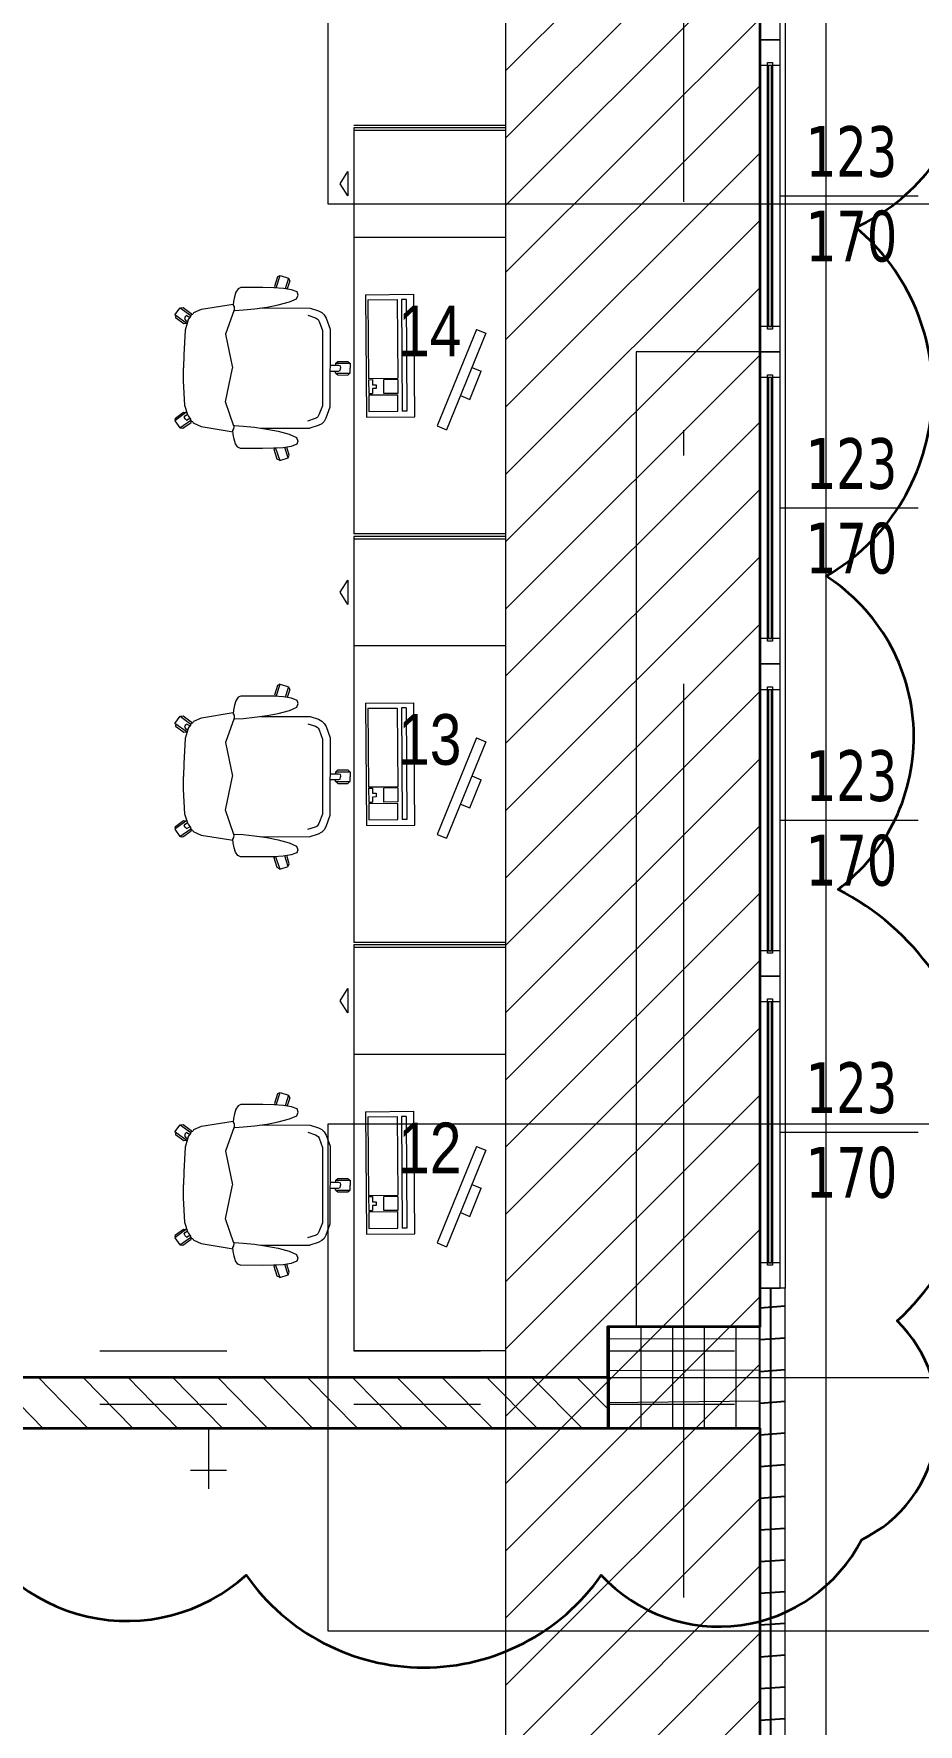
# Model space of a CAD drawing. Extents: x 6529560 to 6558080, y 5579316 to 5588131.
# Drawn here: x 6543622.72 to 6543626.21, y 5579561.85 to 5579568.52 of the extents above; entities that cross this region are included whole.
import ezdxf
from ezdxf.enums import TextEntityAlignment as Align

# ---------------------------------------------------------------- set-up
doc = ezdxf.new("R2010")
doc.units = 0
doc.header["$MEASUREMENT"] = 0
for name, pattern in [('0.5_0.5', [1, 0.5, -0.5]), ('ACAD_ISO10W100', [18, 12, -3, 0, -3]), ('GR_SOLID', [0])]:
    doc.linetypes.add(name, pattern=pattern)
doc.layers.get('0').update_dxf_attribs({"color": 2, "linetype": 'CONTINUOUS', "lineweight": 5})
for name, color, linetype, lineweight in [('arch_drzwi i okna', 4, 'CONTINUOUS', 15), ('arch_drzwi i okna_znaczniki', 130, 'CONTINUOUS', 9), ('arch_fundamenty na rzucie', 3, 'CONTINUOUS', 15), ('arch_meble', 5, 'GR_SOLID', 13), ('arch_osie', 181, 'CONTINUOUS', 5), ('arch_powierzchnia', 6, 'CONTINUOUS', 35), ('arch_sciany murowane wewnetrzne', 20, 'CONTINUOUS', 25), ('arch_sciany wewnetrzne murowane wypelnienie', 20, 'CONTINUOUS', 15), ('arch_sciany zewnetrzne wypelnienie', 94, 'CONTINUOUS', 25), ('arch_sciany zewnętrzne', 94, 'CONTINUOUS', 18), ('arch_slupy wypelnienie', 9, 'CONTINUOUS', 13), ('arch_słupy', 8, 'CONTINUOUS', 25), ('arch_urządzenia sanitarne', 4, 'GR_SOLID', 13), ('arch_wzmocnienie plyty betonowej', 6, 'CONTINUOUS', 15), ('arch_zadaszenie kratownica', 94, 'CONTINUOUS', 15)]:
    doc.layers.add(name, color=color, linetype=linetype, lineweight=lineweight)
doc.styles.get("Standard").update_dxf_attribs({"font": 'arial.ttf', "width": 0.75})
doc.styles.add('TABELKA', font='tahoma.ttf', dxfattribs={"width": 0.8})

# ---------------------------------------------------------------- blocks, each defined once
blk = doc.blocks.new('biurko_nowe')
at = {"layer": 'arch_meble'}
for p, q in [((0, 0), (1.600001689977943, 0)), ((0, 0), (1.600001689977943, 0)), ((0, 0), (0, -0.6000006869435311)), ((1.600001689977943, 0), (1.600001689977943, -0.6000007493421436)), ((1.600001689977943, 0), (1.600001689977943, -0.6000007493421436)), ((0.7906813872978092, -0.0795829808339477), (0.4108569035306573, -0.2345217624679208)), ((0.8057896271347998, -0.1166200572624803), (0.4259651433676482, -0.2715588398277759)), ((0.5300683714449406, -0.1426927149295807), (0.6412534378468991, -0.0973378745839)), ((0.6563616786152126, -0.1343749519437551), (0.6412534378468991, -0.0973378745839)), ((0.8057896271347998, -0.1166200572624803), (0.7906813872978092, -0.0795829808339477)), ((0.5451766112819314, -0.1797297922894359), (0.5300683714449406, -0.1426927149295807)), ((0.4259651433676482, -0.2715588398277759), (0.4108569035306573, -0.2345217624679208)), ((0.4603331731632352, -0.550135612487793), (0.4618332730606199, -0.3596412800252438)), ((0.4618332730606199, -0.3596412800252438), (0.9444189127534627, -0.3634415324777365)), ((0.4841951122507453, -0.3899773471057415), (0.4840478664264083, -0.4086757907643915)), ((0.9241820201277732, -0.3934421446174383), (0.4841951122507453, -0.3899773471057415)), ((0.9241820201277732, -0.3934421446174383), (0.9240347743034362, -0.4121405882760883)), ((0.9429188137874007, -0.5539358640089631), (0.9444189127534627, -0.3634415324777365)), ((0.4830112457275391, -0.5403138743713499), (0.4839146528393031, -0.4255922874435783)), ((0.4839146528393031, -0.4255922874435783), (0.5489127179607749, -0.4261041330173612)), ((0.9240347743034362, -0.4121405882760883), (0.4840478664264083, -0.4086757907643915)), ((0.5480093117803336, -0.5408257190138102), (0.5489127179607749, -0.4261041330173612)), ((0.5539125697687269, -0.4261435056105256), (0.5534816356375813, -0.4808668773621321)), ((0.60891093313694, -0.4265766050666571), (0.5539125697687269, -0.4261435056105256)), ((0.60891093313694, -0.4265766050666571), (0.6084799990057946, -0.4812999768182636)), ((0.613007377833128, -0.5413375645875931), (0.6139107840135694, -0.4266159776598215)), ((0.923901560716331, -0.4290570849552751), (0.6139107840135694, -0.4266159776598215)), ((0.922998153604567, -0.543778670951724), (0.923901560716331, -0.4290570849552751)), ((0.5530091635882854, -0.5408650916069746), (0.5531272813677788, -0.525865538045764)), ((0.5731266858056188, -0.5260230293497444), (0.5531272813677788, -0.525865538045764)), ((0.5534816356375813, -0.4808668773621321), (0.6084799990057946, -0.4812999768182636)), ((0.5732448045164347, -0.5110234748572112), (0.5731266858056188, -0.5260230293497444)), ((0.5882443580776453, -0.5111415935680271), (0.5732448045164347, -0.5110234748572112)), ((0.588126240298152, -0.5261411471292377), (0.5882443580776453, -0.5111415935680271)), ((0.608125644735992, -0.5262986375018955), (0.588126240298152, -0.5261411471292377)), ((0.6080075269564987, -0.5412981910631061), (0.608125644735992, -0.5262986375018955)), ((0.9429188137874007, -0.5539358640089631), (0.4603331731632352, -0.550135612487793)), ((0.5480093117803336, -0.5408257190138102), (0.4830112457275391, -0.5403138743713499)), ((0.6080075269564987, -0.5412981910631061), (0.5530091635882854, -0.5408650916069746)), ((0.922998153604567, -0.543778670951724), (0.613007377833128, -0.5413375645875931)), ((1.600001689977943, -0.6000007493421436), (-9.313226e-10, -0.6000007493421436)), ((0.6264113476499916, -0.6229692585766315, 7.579553257383031), (0.6336949830874801, -0.6156529122963548, 7.579553257383031)), ((0.6265009650960565, -0.6629692073911428, 7.579553257383031), (0.6264113476499916, -0.6229692585766315, 7.579553257383031)), ((0.6338173113763333, -0.670252843759954, 7.579553257383031), (0.6265009650960565, -0.6629692073911428, 7.579553257383031)), ((0.6336922273039818, -0.6144229136407376, 7.579553257383031), (0.6531382109969855, -0.6143793463706971, 7.579553257383031)), ((0.6338200001046062, -0.6714528417214752, 7.579553257383031), (0.6336922273039818, -0.6144229136407376, 7.579553257383031)), ((0.6416334407404066, -0.6595852915197611, 7.579553257383031), (0.6438002418726683, -0.6536904154345394, 7.579553257383031)), ((0.6417083386331797, -0.6930152494460345, 7.579553257383031), (0.6416334407404066, -0.6595852915197611, 7.579553257383031)), ((0.6438002418726683, -0.6536904154345394, 7.579553257383031), (0.6513157961890103, -0.651693569496274, 7.579553257383031)), ((0.6513157961890103, -0.651693569496274, 7.579553257383031), (0.65322180185467, -0.6516892993822694, 7.579553257383031)), ((0.6725841946899891, -0.6143357791006565, 7.579553257383031), (0.6531382109969855, -0.6143793463706971, 7.579553257383031)), ((0.65512780752033, -0.6516850292682648, 7.579553257383031), (0.65322180185467, -0.6516892993822694, 7.579553257383031)), ((0.6626522345468402, -0.6536481780931354, 7.579553257383031), (0.65512780752033, -0.6516850292682648, 7.579553257383031)), ((0.6648454274982214, -0.6595332864671946, 7.579553257383031), (0.6626522345468402, -0.6536481780931354, 7.579553257383031)), ((0.6649203253909945, -0.6929632443934679, 7.579553257383031), (0.6648454274982214, -0.6595332864671946, 7.579553257383031)), ((0.6727119665592909, -0.6713657071813941, 7.579553257383031), (0.6725841946899891, -0.6143357791006565, 7.579553257383031)), ((0.6799032967537642, -0.6228494131937623, 7.579553257383031), (0.6725869504734874, -0.6155657768249512, 7.579553257383031)), ((0.6727092787623405, -0.6701657082885504, 7.579553257383031), (0.6799929141998291, -0.6628493620082736, 7.579553257383031)), ((0.6799929141998291, -0.6628493620082736, 7.579553257383031), (0.6799032967537642, -0.6228494131937623, 7.579553257383031)), ((1.427901355549693, -0.6227659145370126), (1.332100294530391, -0.6227659145370126)), ((1.332100294530391, -0.6227659145370126), (1.380000825040042, -0.6529601151123643)), ((1.380000825040042, -0.6529601151123643), (1.427901355549693, -0.6227659145370126)), ((0.4345511896535755, -0.7258794941008091, 7.579553257383031), (0.4269714895635844, -0.7394165266305209, 7.579553257383031)), ((0.4436806784942747, -0.7167090056464076, 7.579553257383031), (0.4345511896535755, -0.7258794941008091, 7.579553257383031)), ((0.4561648229137063, -0.709611008875072, 7.579553257383031), (0.4436806784942747, -0.7167090056464076, 7.579553257383031)), ((0.4998385170474649, -0.693333100527525, 7.579553257383031), (0.4561648229137063, -0.709611008875072, 7.579553257383031)), ((0.5052649648860097, -0.7232379699125886, 7.579553257383031), (0.4688636939972639, -0.7368053263053298, 7.579553257383031)), ((0.8067901460453867, -0.6926453942433, 7.579553257383031), (0.4998385170474649, -0.693333100527525, 7.579553257383031)), ((0.801497752778232, -0.7225742796435953, 7.579553257383031), (0.5052649648860097, -0.7232379699125886, 7.579553257383031)), ((0.6338200001046062, -0.6714528417214752, 7.579553257383031), (0.6416599899530411, -0.6714352769777179, 7.579553257383031)), ((0.6727119665592909, -0.6713657071813941, 7.579553257383031), (0.664871976710856, -0.6713832719251513, 7.579553257383031)), ((0.8379594506695865, -0.7359783900901676, 7.579553257383031), (0.801497752778232, -0.7225742796435953, 7.579553257383031)), ((0.850536341778934, -0.7087274445220828, 7.579553257383031), (0.8067901460453867, -0.6926453942433, 7.579553257383031)), ((0.8630521660670638, -0.7157694296911359, 7.579553257383031), (0.850536341778934, -0.7087274445220828, 7.579553257383031)), ((0.8722226545214653, -0.7248989185318351, 7.579553257383031), (0.8630521660670638, -0.7157694296911359, 7.579553257383031)), ((0.8798629352822899, -0.7384018516167999, 7.579553257383031), (0.8722226545214653, -0.7248989185318351, 7.579553257383031)), ((0.4269714895635844, -0.7394165266305209, 7.579553257383031), (0.4165554819628597, -0.7724599875509739, 7.579553257383031)), ((0.4169905940070749, -0.9666684418916702, 7.579553257383031), (0.4165554819628597, -0.7724599875509739, 7.579553257383031)), ((0.4545789733529091, -0.7513466076925397, 7.579553257383031), (0.4450884200632573, -0.7814541812986135, 7.579553257383031)), ((0.4586492236703635, -0.7440773081034422, 7.579553257383031), (0.4545789733529091, -0.7513466076925397, 7.579553257383031)), ((0.4620085526257754, -0.7407028917223215, 7.579553257383031), (0.4586492236703635, -0.7440773081034422, 7.579553257383031)), ((0.4688636939972639, -0.7368053263053298, 7.579553257383031), (0.4620085526257754, -0.7407028917223215, 7.579553257383031)), ((0.8448319882154464, -0.7398452004417777, 7.579553257383031), (0.8379594506695865, -0.7359783900901676, 7.579553257383031)), ((0.8482064045965672, -0.7432045293971897, 7.579553257383031), (0.8448319882154464, -0.7398452004417777, 7.579553257383031)), ((0.8523091860115528, -0.7504555182531476, 7.579553257383031), (0.8482064045965672, -0.7432045293971897, 7.579553257383031)), ((0.8619345519691705, -0.7805202640593052, 7.579553257383031), (0.8523091860115528, -0.7504555182531476, 7.579553257383031)), ((0.8904269011691212, -0.7713983077555895, 7.579553257383031), (0.8798629352822899, -0.7384018516167999, 7.579553257383031)), ((0.8908620132133364, -0.9656067620962858, 7.579553257383031), (0.8904269011691212, -0.7713983077555895, 7.579553257383031)), ((0.288981762714684, -0.891526254825294, 7.579553257383031), (0.2997171645984053, -0.8582120779901742, 7.579553257383031)), ((0.2997171645984053, -0.8582120779901742, 7.579553257383031), (0.3408044353127479, -0.871458795852959, 7.579553257383031)), ((0.300511316396296, -0.8584681153297424, 7.579553257383031), (0.3102066656574607, -0.8535085590556263, 7.579553257383031)), ((0.3102066656574607, -0.8535085590556263, 7.579553257383031), (0.3419720167294145, -0.8637509895488619, 7.579553257383031)), ((0.3446501325815916, -0.8460713624954223, 7.579553257383031), (0.3398708021268249, -0.8776221890002489, 7.579553257383031)), ((0.3536297343671322, -0.8235611598938704, 7.579553257383031), (0.3446501325815916, -0.8460713624954223, 7.579553257383031)), ((0.3655329085886478, -0.8204944804310798, 7.579553257383031), (0.3536297343671322, -0.8235611598938704, 7.579553257383031)), ((0.3800249211490154, -0.8258320316672325, 7.579553257383031), (0.3655329085886478, -0.8204944804310798, 7.579553257383031)), ((0.3930380400270223, -0.8539829831570386, 7.579553257383031), (0.3800249211490154, -0.8258320316672325, 7.579553257383031)), ((0.4049865817651153, -0.8979463782161474, 7.579553257383031), (0.3930380400270223, -0.8539829831570386, 7.579553257383031)), ((0.9025579709559679, -0.8968316009268164, 7.579553257383031), (0.9143094001337885, -0.8528151074424386, 7.579553257383031)), ((0.9143094001337885, -0.8528151074424386, 7.579553257383031), (0.9271962475031614, -0.8246061289682984, 7.579553257383031)), ((0.9271962475031614, -0.8246061289682984, 7.579553257383031), (0.9416641984134912, -0.8192036943510174, 7.579553257383031)), ((0.9416641984134912, -0.8192036943510174, 7.579553257383031), (0.9535809941589832, -0.8222170062363147, 7.579553257383031)), ((0.9535809941589832, -0.8222170062363147, 7.579553257383031), (0.9626613706350327, -0.8446867475286126, 7.579553257383031)), ((0.9626613706350327, -0.8446867475286126, 7.579553257383031), (0.9675820274278522, -0.8762158416211605, 7.579553257383031)), ((0.9971378166228532, -0.8519695326685905, 7.579553257383031), (0.965418679639697, -0.8623541956767439, 7.579553257383031)), ((1.007648288272321, -0.8566260021179914, 7.579553257383031), (0.9666207861155272, -0.8700566934421659, 7.579553257383031)), ((1.006855291314423, -0.856885596178472, 7.579553257383031), (0.9971378166228532, -0.8519695326685905, 7.579553257383031)), ((1.018532859161496, -0.8898917408660054, 7.579553257383031), (1.007648288272321, -0.8566260021179914, 7.579553257383031)), ((0.3381574796512723, -0.9073861399665474, 7.579553257383031), (0.288981762714684, -0.891526254825294, 7.579553257383031)), ((0.2901436202228069, -0.8919009706005454, 7.579553257383031), (0.2948532178997993, -0.9010931365191936, 7.579553257383031)), ((0.2948532178997993, -0.9010931365191936, 7.579553257383031), (0.3329308619722724, -0.9133678721264004, 7.579553257383031)), ((0.3329308619722724, -0.9133678721264004, 7.579553257383031), (0.3379771271720529, -0.9107824219390749, 7.579553257383031)), ((0.3376576220616698, -0.916377292945981, 7.579553257383031), (0.3370841406285763, -0.95945874042809, 7.579553257383031)), ((0.3398708021268249, -0.8776221890002489, 7.579553257383031), (0.3376576220616698, -0.916377292945981, 7.579553257383031)), ((0.4135064724832774, -0.9425174575299023, 7.579553257383031), (0.4049865817651153, -0.8979463782161474, 7.579553257383031)), ((0.8942378824576735, -0.9414404090493917, 7.579553257383031), (0.9025579709559679, -0.8968316009268164, 7.579553257383031)), ((0.9675820274278522, -0.8762158416211605, 7.579553257383031), (0.9699688414111733, -0.9149606395512819, 7.579553257383031)), ((0.9694287003949285, -0.9059718158096075, 7.579553257383031), (1.018532859161496, -0.8898917408660054, 7.579553257383031)), ((0.9746820693835616, -0.9119300683960317, 7.579553257383031), (0.9696242697536945, -0.9093672567978501, 7.579553257383031)), ((0.9699688414111733, -0.9149606395512819, 7.579553257383031), (0.9707353580743074, -0.9580390844494104, 7.579553257383031)), ((1.012704329565167, -0.8994848355650901, 7.579553257383031), (0.9746820693835616, -0.9119300683960317, 7.579553257383031)), ((1.017372691072523, -0.8902716599404811, 7.579553257383031), (1.012704329565167, -0.8994848355650901, 7.579553257383031)), ((0.3370841406285763, -0.95945874042809, 7.579553257383031), (0.3374083861708641, -1.046158339828252, 7.579553257383031)), ((0.4205356622114778, -0.9912418918684124, 7.579553257383031), (0.4135064724832774, -0.9425174575299023, 7.579553257383031)), ((0.4251740342006088, -1.035141665488481, 7.579553257383031), (0.4205356622114778, -0.9912418918684124, 7.579553257383031)), ((0.8829854736104606, -1.034115967340767, 7.579553257383031), (0.8874270897358655, -0.9901958517730236, 7.579553257383031)), ((0.8874270897358655, -0.9901958517730236, 7.579553257383031), (0.8942378824576735, -0.9414404090493917, 7.579553257383031)), ((0.9707353580743074, -0.9580390844494104, 7.579553257383031), (0.9707996044307947, -1.044739265926182, 7.579553257383031)), ((0.3374083861708641, -1.046158339828252, 7.579553257383031), (0.3419903367757797, -1.055948111228644, 7.579553257383031)), ((0.3419903367757797, -1.055948111228644, 7.579553257383031), (0.3556505953893065, -1.064967540092766, 7.579553257383031)), ((0.3556505953893065, -1.064967540092766, 7.579553257383031), (0.3733543073758483, -1.071057898923754, 7.579553257383031)), ((0.4271114841103554, -1.06970745511353, 7.579553257383031), (0.4251740342006088, -1.035141665488481, 7.579553257383031)), ((0.8812029277905821, -1.068690091371536, 7.579553257383031), (0.8829854736104606, -1.034115967340767, 7.579553257383031)), ((0.9526418596506118, -1.063630018383264, 7.579553257383031), (0.9349656160920858, -1.069799643941223, 7.579553257383031)), ((0.9662615666165947, -1.054549470543861, 7.579553257383031), (0.9526418596506118, -1.063630018383264, 7.579553257383031)), ((0.9707996044307947, -1.044739265926182, 7.579553257383031), (0.9662615666165947, -1.054549470543861, 7.579553257383031)), ((0.3733543073758483, -1.071057898923754, 7.579553257383031), (0.392522550188005, -1.074704967439174, 7.579553257383031)), ((0.392522550188005, -1.074704967439174, 7.579553257383031), (0.4072745703160763, -1.075581920333206, 7.579553257383031)), ((0.4230444487184287, -1.200477058067917, 7.579553257383031), (0.4026814009994269, -1.075308873318135, 7.579553257383031)), ((0.4072745703160763, -1.075581920333206, 7.579553257383031), (0.413776564411819, -1.07199733890593, 7.579553257383031)), ((0.413776564411819, -1.07199733890593, 7.579553257383031), (0.4235053416341544, -1.071435539983212, 7.579553257383031)), ((0.4235053416341544, -1.071435539983212, 7.579553257383031), (0.4248255519196391, -1.07186753116548, 7.579553257383031)), ((0.4248255519196391, -1.07186753116548, 7.579553257383031), (0.4271114841103554, -1.06970745511353, 7.579553257383031)), ((0.4248255519196391, -1.07186753116548, 7.579553257383031), (0.5206508785486222, -1.104988018982112, 7.579553257383031)), ((0.5206508785486222, -1.104988018982112, 7.579553257383031), (0.653569950722158, -1.077570119872689, 7.579553257383031)), ((0.7878225585445762, -1.10438943747431, 7.579553257383031), (0.6547819655388594, -1.077567405067384, 7.579553257383031)), ((0.883498515933752, -1.070839903317391, 7.579553257383031), (0.7878225585445762, -1.10438943747431, 7.579553257383031)), ((0.883498515933752, -1.070839903317391, 7.579553257383031), (0.8812029277905821, -1.068690091371536, 7.579553257383031)), ((0.8848167769610881, -1.070402001030743, 7.579553257383031), (0.883498515933752, -1.070839903317391, 7.579553257383031)), ((0.894547974690795, -1.070920201018452, 7.579553257383031), (0.8848167769610881, -1.070402001030743, 7.579553257383031)), ((0.8858558814972639, -1.199440157972276, 7.579553257383031), (0.9056578641757369, -1.074181986041367, 7.579553257383031)), ((0.9010659642517566, -1.074475611560046, 7.579553257383031), (0.894547974690795, -1.070920201018452, 7.579553257383031)), ((0.9158139070495963, -1.073532566428184, 7.579553257383031), (0.9010659642517566, -1.074475611560046, 7.579553257383031)), ((0.9349656160920858, -1.069799643941223, 7.579553257383031), (0.9158139070495963, -1.073532566428184, 7.579553257383031)), ((0.4163970453664661, -1.273062224499881, 7.579553257383031), (0.4398345155641437, -1.240649592131376, 7.579553257383031)), ((0.4176326515153051, -1.284489498473703, 7.579553257383031), (0.4483242128044367, -1.242051182314753, 7.579553257383031)), ((0.4365509049966932, -1.230116909369826, 7.579553257383031), (0.4230444487184287, -1.200477058067917, 7.579553257383031)), ((0.4385707341134549, -1.232206945307552, 7.579553257383031), (0.4365509049966932, -1.230116909369826, 7.579553257383031)), ((0.440298741683364, -1.233608526177704, 7.579553257383031), (0.4385707341134549, -1.232206945307552, 7.579553257383031)), ((0.4398345155641437, -1.240649592131376, 7.579553257383031), (0.4450193755328656, -1.239820584654808, 7.579553257383031)), ((0.4426206657662988, -1.234463326632976, 7.579553257383031), (0.440298741683364, -1.233608526177704, 7.579553257383031)), ((0.4458367703482509, -1.241646148264408, 7.579553257383031), (0.4426206657662988, -1.234463326632976, 7.579553257383031)), ((0.4526255140081048, -1.242751568555831, 7.579553257383031), (0.4458367703482509, -1.241646148264408, 7.579553257383031)), ((0.4806455560028553, -1.257089924067258, 7.579553257383031), (0.445998702198267, -1.304996023885905, 7.579553257383031)), ((0.4487543841823936, -1.258429674431681, 7.579553257383031), (0.456020524725318, -1.245297964662313, 7.579553257383031)), ((0.4487543841823936, -1.258429674431681, 7.579553257383031), (0.4536479767411948, -1.264488734304904, 7.579553257383031)), ((0.4657714124768973, -1.252611527219414, 7.579553257383031), (0.4526255140081048, -1.242751568555831, 7.579553257383031)), ((0.4536479767411948, -1.264488734304904, 7.579553257383031), (0.4609042862430215, -1.267292487435042, 7.579553257383031)), ((0.4609042862430215, -1.267292487435042, 7.579553257383031), (0.4661164823919535, -1.263800796121358, 7.579553257383031)), ((0.4657714124768973, -1.252611527219414, 7.579553257383031), (0.505728516727686, -1.264642051421105, 7.579553257383031)), ((0.4661164823919535, -1.263800796121358, 7.579553257383031), (0.472690754570067, -1.254706882871687, 7.579553257383031)), ((0.4803457343950868, -1.269920564256608, 7.579553257383031), (0.478708035312593, -1.259768927469849, 7.579553257383031)), ((0.505728516727686, -1.264642051421105, 7.579553257383031), (0.6037406260147691, -1.269882482476532, 7.579553257383031)), ((0.8034601574763655, -1.263975002802908, 7.579553257383031), (0.7054725140333176, -1.269654558040201, 7.579553257383031)), ((0.8433629525825381, -1.251765557564795, 7.579553257383031), (0.8034601574763655, -1.263975002802908, 7.579553257383031)), ((0.8285090262070298, -1.25631055701524, 7.579553257383031), (0.8633701922371984, -1.304060929454863, 7.579553257383031)), ((0.8288663364946842, -1.269139725714921, 7.579553257383031), (0.8304585311561822, -1.258980852551758, 7.579553257383031)), ((0.8430680241435766, -1.262956260703504, 7.579553257383031), (0.8364530690014362, -1.25389189645648, 7.579553257383031)), ((0.8482958143576979, -1.266424560919404, 7.579553257383031), (0.8430680241435766, -1.262956260703504, 7.579553257383031)), ((0.8433629525825381, -1.251765557564795, 7.579553257383031), (0.8564645387232303, -1.241846792399883, 7.579553257383031)), ((0.8555394867435097, -1.263588321395218, 7.579553257383031), (0.8482958143576979, -1.266424560919404, 7.579553257383031)), ((0.8604058809578418, -1.257507394999265, 7.579553257383031), (0.853080972097814, -1.244408375583589, 7.579553257383031)), ((0.8604058809578418, -1.257507394999265, 7.579553257383031), (0.8555394867435097, -1.263588321395218, 7.579553257383031)), ((0.8564645387232303, -1.241846792399883, 7.579553257383031), (0.8632482606917619, -1.240710964426398, 7.579553257383031)), ((0.8916440708562731, -1.283427505753934, 7.579553257383031), (0.8607626585289835, -1.241127138957381, 7.579553257383031)), ((0.8632482606917619, -1.240710964426398, 7.579553257383031), (0.8664321480318903, -1.233513804152607, 7.579553257383031)), ((0.8692459901794791, -1.239687522873282, 7.579553257383031), (0.8640574673190712, -1.238881756551563, 7.579553257383031)), ((0.8664321480318903, -1.233513804152607, 7.579553257383031), (0.8687502183020114, -1.232648607343435, 7.579553257383031)), ((0.8687502183020114, -1.232648607343435, 7.579553257383031), (0.870471928268671, -1.231239297427237, 7.579553257383031)), ((0.8928284607827663, -1.271994809620082, 7.579553257383031), (0.8692459901794791, -1.239687522873282, 7.579553257383031)), ((0.870471928268671, -1.231239297427237, 7.579553257383031), (0.8724823724478483, -1.229140232317149, 7.579553257383031)), ((0.8724823724478483, -1.229140232317149, 7.579553257383031), (0.8858558814972639, -1.199440157972276, 7.579553257383031)), ((0.4181150691583753, -1.283822443336248, 7.579553257383031), (0.4163970453664661, -1.273062224499881, 7.579553257383031)), ((0.445998702198267, -1.304996023885905, 7.579553257383031), (0.4176326515153051, -1.284489498473703, 7.579553257383031)), ((0.4512343863025308, -1.3032763376832, 7.579553257383031), (0.4569128407165409, -1.302361561916768, 7.579553257383031)), ((0.4569128407165409, -1.302361561916768, 7.579553257383031), (0.4803457343950868, -1.269920564256608, 7.579553257383031)), ((0.6037406260147691, -1.269882482476532, 7.579553257383031), (0.6546074729412795, -1.270171814598143, 7.579553257383031)), ((0.7054725140333176, -1.269654558040201, 7.579553257383031), (0.6546074729412795, -1.270171814598143, 7.579553257383031)), ((0.8524443581700325, -1.301475398242473, 7.579553257383031), (0.8288663364946842, -1.269139725714921, 7.579553257383031)), ((0.8581268545240163, -1.302364720962941, 7.579553257383031), (0.8524443581700325, -1.301475398242473, 7.579553257383031)), ((0.8633701922371984, -1.304060929454863, 7.579553257383031), (0.8916440708562731, -1.283427505753934, 7.579553257383031)), ((0.8911586692556738, -1.282762618735432, 7.579553257383031), (0.8928284607827663, -1.271994809620082, 7.579553257383031))]:
    blk.add_line(p, q, dxfattribs=at)
at = {"layer": 'arch_meble', "extrusion": (0, 0, -1)}
for p, q in [((1.170000562444329, -0.6000003749504687), (1.170001093298196, 3.753229976e-07)), ((1.170001093298196, 3.753229976e-07), (1.590001618489623, 3.7252903e-09)), ((1.590001618489623, 3.7252903e-09), (1.590001087635755, -0.6000007465481759)), ((1.610001761466264, 3.7252903e-09), (1.610002292320132, -0.6000007465481759)), ((1.170001093298196, -3.753229976e-07), (1.590001618489623, -3.7252903e-09)), ((1.590001087635755, -0.6000007465481759), (1.170000562444329, -0.6000003749504687))]:
    blk.add_line(p, q, dxfattribs=at)

msp = doc.modelspace()

# ---------------------------------------------------------------- hatches: boundary and pattern name
at = {"layer": 'arch_sciany wewnetrzne murowane wypelnienie'}
h = msp.add_hatch(dxfattribs=at)
h.set_pattern_fill('ANSI31', color=256, angle=90)
h.set_pattern_definition([(135, (0, 0), (-0.0883883476483185, -0.0883883476483184), [])])
h.paths.add_polyline_path([(6543624.982224972, 5579574.670157204), (6543624.982224972, 5579574.470157203), (6543619.482244809, 5579574.470157203), (6543619.48224539, 5579573.305510328), (6543619.282244804, 5579573.305510333), (6543619.282108102, 5579574.669575297)])
h.paths.add_polyline_path([(6543619.2822448, 5579567.186850012), (6543619.482244801, 5579567.18685001), (6543619.482244762, 5579563.220218491), (6543624.982245376, 5579563.220152639), (6543624.982243226, 5579563.020157201), (6543619.282244769, 5579563.020157221)])
h.paths.add_polyline_path([(6543619.282184153, 5579568.186935897), (6543619.4822448, 5579568.186935897), (6543619.4822448, 5579572.304130862), (6543619.282184153, 5579572.304130862)])
at = {"layer": 'arch_sciany zewnetrzne wypelnienie'}
h = msp.add_hatch(dxfattribs=at)
h.set_pattern_fill('ANSI37', color=256, angle=45)
h.set_pattern_definition([(90, (0, 0), (-0.125, 0), []), (180, (0, 0), (0, -0.125), [])])
h.paths.add_polyline_path([(6543516.882245463, 5579607.877415784), (6543516.982245128, 5579607.877415784), (6543516.982242956, 5579608.520230732), (6543547.557245959, 5579608.520186924), (6543547.557244862, 5579608.620186923), (6543516.882245463, 5579608.620169254)])
h.paths.add_polyline_path([(6543625.582240374, 5579601.259691288), (6543625.682240374, 5579601.259691288), (6543625.682240374, 5579608.620169254), (6543548.557245411, 5579608.620169254), (6543548.557245411, 5579608.520169252), (6543625.582240363, 5579608.520169343)])
h.paths.add_polyline_path([(6543625.582240367, 5579595.63472758), (6543625.682260633, 5579595.636286528), (6543625.682260633, 5579598.301250231), (6543625.582240367, 5579598.299691282)])
h.paths.add_polyline_path([(6543625.582240386, 5579590.969931578), (6543625.682240384, 5579590.969931578), (6543625.682240384, 5579592.674727577), (6543625.582240386, 5579592.674727577)])
h.paths.add_polyline_path([(6543625.58224039, 5579587.062670549), (6543625.682240389, 5579587.062670549), (6543625.682240389, 5579587.509931574), (6543625.58224039, 5579587.509931574)])
h.paths.add_polyline_path([(6543625.582268345, 5579579.827670552), (6543625.682240392, 5579579.827670552), (6543625.682240392, 5579586.062670553), (6543625.582268345, 5579586.062670553)])
h.paths.add_polyline_path([(6543625.582240401, 5579578.305503315), (6543625.682240399, 5579578.305503315), (6543625.682240399, 5579578.827670554), (6543625.582240401, 5579578.827670554)])
h.paths.add_polyline_path([(6543625.582240285, 5579573.303389323), (6543625.682240399, 5579573.303389323), (6543625.682240405, 5579574.845503309), (6543625.582240292, 5579574.845503309)])
h.paths.add_polyline_path([(6543625.682217282, 5579571.657718431), (6543625.582247914, 5579571.657718275), (6543625.582247914, 5579572.310889174), (6543625.682217282, 5579572.31088933)])
h.paths.add_polyline_path([(6543625.582241054, 5579539.384691117), (6543625.682240407, 5579539.384691117), (6543625.682217282, 5579563.572718509), (6543625.58221793, 5579563.572718509)])
h.paths.add_polyline_path([(6543625.582240395, 5579533.759727403), (6543625.682239859, 5579533.759727403), (6543625.682240448, 5579536.424691112), (6543625.582240395, 5579536.424691112)])
h.paths.add_polyline_path([(6543625.582240468, 5579517.879670332), (6543625.682240469, 5579517.879670334), (6543625.682240454, 5579530.799727409), (6543625.582240454, 5579530.799727409)])
h.paths.add_polyline_path([(6543516.982245489, 5579517.879664059), (6543516.98224614, 5579524.070166953), (6543516.88221152, 5579524.070167422), (6543516.882245488, 5579517.879670334)])
h.paths.add_polyline_path([(6543516.982245509, 5579527.182670152), (6543516.882245511, 5579527.182670152), (6543516.882211518, 5579526.132667423), (6543516.982211515, 5579526.132667423)])
h.paths.add_polyline_path([(6543516.982217741, 5579536.895223847), (6543516.882245467, 5579536.895224315), (6543516.882245467, 5579529.245170156), (6543516.982245477, 5579529.245170156)])
h.paths.add_polyline_path([(6543516.882245463, 5579540.367669261), (6543516.982245153, 5579540.367669261), (6543516.982245153, 5579538.957723849), (6543516.882245463, 5579538.957723849)])
at = {"layer": 'arch_slupy wypelnienie'}
h = msp.add_hatch(dxfattribs=at)
h.set_pattern_fill('ANSI37', color=256, angle=225)
h.set_pattern_definition([(270, (-171.3873263392597, 0), (0.125, 0), []), (0, (-171.3873263392597, 0), (0, 0.125), [])])
h.paths.add_polyline_path([(6543624.982265789, 5579563.020157201), (6543625.582265792, 5579563.020218463), (6543625.582224952, 5579563.420218463), (6543624.982224963, 5579563.420157202)])
at = {"layer": 'arch_wzmocnienie plyty betonowej', "transparency": 33554597}
h = msp.add_hatch(dxfattribs=at)
h.set_pattern_fill('ANSI31', color=256, scale=1.5, style=0)
h.set_pattern_definition([(45, (-171.3873263392597, 0), (-0.1325825214724776, 0.1325825214724777), [])])
h.paths.add_polyline_path([(6543624.582240202, 5579591.454588229), (6543625.582240781, 5579591.454588229), (6543625.582241049, 5579540.604570951), (6543624.582240469, 5579540.604570951)])

# ---------------------------------------------------------------- linework, layer by layer
at = {"layer": 'arch_drzwi i okna'}
for p, q in [((6543625.582245343, 5579567.362718511), (6543625.582245343, 5579568.392718511)), ((6543625.612245342, 5579568.392718511), (6543625.632245342, 5579568.392718511)), ((6543625.662245342, 5579567.362718511), (6543625.662245342, 5579568.392718511)), ((6543625.612245342, 5579567.362718511), (6543625.632245342, 5579567.362718511)), ((6543625.582245343, 5579566.132718509), (6543625.582245343, 5579567.16271851)), ((6543625.612245342, 5579567.16271851), (6543625.632245342, 5579567.16271851)), ((6543625.662245342, 5579566.132718509), (6543625.662245342, 5579567.16271851)), ((6543625.612245342, 5579566.132718509), (6543625.632245342, 5579566.132718509)), ((6543625.582245343, 5579564.902718509), (6543625.582245343, 5579565.932718511)), ((6543625.612245342, 5579565.932718511), (6543625.632245342, 5579565.932718511)), ((6543625.662245342, 5579564.902718509), (6543625.662245342, 5579565.932718511)), ((6543625.612245342, 5579564.902718509), (6543625.632245342, 5579564.902718509)), ((6543625.582245343, 5579563.672718513), (6543625.582245343, 5579564.702718512)), ((6543625.612245342, 5579564.702718512), (6543625.632245342, 5579564.702718512)), ((6543625.662245342, 5579563.672718513), (6543625.662245342, 5579564.702718512)), ((6543625.612245342, 5579563.672718513), (6543625.632245342, 5579563.672718513))]:
    msp.add_line(p, q, dxfattribs=at)
for points in [[(6543625.662245371, 5579568.59271851), (6543625.632245372, 5579568.59271851), (6543625.632245372, 5579568.58271851), (6543625.612245373, 5579568.58271851), (6543625.612245373, 5579568.59271851), (6543625.582245372, 5579568.59271851), (6543625.582245372, 5579568.49271851), (6543625.662245371, 5579568.49271851), (6543625.662245371, 5579568.59271851)], [(6543625.582245343, 5579568.392718511), (6543625.612245342, 5579568.392718511), (6543625.612245342, 5579568.402718511), (6543625.632245342, 5579568.402718511), (6543625.632245342, 5579568.392718511), (6543625.662245342, 5579568.392718511), (6543625.662245342, 5579568.49271851), (6543625.582245343, 5579568.49271851), (6543625.582245343, 5579568.392718511)], [(6543625.662245342, 5579567.362718511), (6543625.632245342, 5579567.362718511), (6543625.632245342, 5579567.352718511), (6543625.612245342, 5579567.352718511), (6543625.612245342, 5579567.362718511), (6543625.582245343, 5579567.362718511), (6543625.582245343, 5579567.262718511), (6543625.662245342, 5579567.262718511), (6543625.662245342, 5579567.362718511)], [(6543625.582245343, 5579567.16271851), (6543625.612245342, 5579567.16271851), (6543625.612245342, 5579567.172718511), (6543625.632245342, 5579567.172718511), (6543625.632245342, 5579567.16271851), (6543625.662245342, 5579567.16271851), (6543625.662245342, 5579567.262718511), (6543625.582245343, 5579567.262718511), (6543625.582245343, 5579567.16271851)], [(6543625.662245342, 5579566.132718509), (6543625.632245342, 5579566.132718509), (6543625.632245342, 5579566.12271851), (6543625.612245342, 5579566.12271851), (6543625.612245342, 5579566.132718509), (6543625.582245343, 5579566.132718509), (6543625.582245343, 5579566.032718511), (6543625.662245342, 5579566.032718511), (6543625.662245342, 5579566.132718509)], [(6543625.582245343, 5579565.932718511), (6543625.612245342, 5579565.932718511), (6543625.612245342, 5579565.94271851), (6543625.632245342, 5579565.94271851), (6543625.632245342, 5579565.932718511), (6543625.662245342, 5579565.932718511), (6543625.662245342, 5579566.032718511), (6543625.582245343, 5579566.032718511), (6543625.582245343, 5579565.932718511)], [(6543625.662245342, 5579564.902718509), (6543625.632245342, 5579564.902718509), (6543625.632245342, 5579564.892718509), (6543625.612245342, 5579564.892718509), (6543625.612245342, 5579564.902718509), (6543625.582245343, 5579564.902718509), (6543625.582245343, 5579564.80271851), (6543625.662245342, 5579564.80271851), (6543625.662245342, 5579564.902718509)], [(6543625.582245343, 5579564.702718512), (6543625.612245342, 5579564.702718512), (6543625.612245342, 5579564.712718512), (6543625.632245342, 5579564.712718512), (6543625.632245342, 5579564.702718512), (6543625.662245342, 5579564.702718512), (6543625.662245342, 5579564.80271851), (6543625.582245343, 5579564.80271851), (6543625.582245343, 5579564.702718512)], [(6543625.662245342, 5579563.672718513), (6543625.632245342, 5579563.672718513), (6543625.632245342, 5579563.66271851), (6543625.612245342, 5579563.66271851), (6543625.612245342, 5579563.672718513), (6543625.582245343, 5579563.672718513), (6543625.582245343, 5579563.572718509), (6543625.662245342, 5579563.572718509), (6543625.662245342, 5579563.672718513)]]:
    msp.add_lwpolyline(points, dxfattribs=at)
for points in [[(6543625.632245342, 5579568.402718511), (6543625.632245342, 5579567.352718511), (6543625.612245342, 5579567.352718511), (6543625.612245342, 5579568.402718511)], [(6543625.627245343, 5579568.392718511), (6543625.627245343, 5579567.362718511), (6543625.617245344, 5579567.362718511), (6543625.617245344, 5579568.392718511)], [(6543625.632245342, 5579567.172718511), (6543625.632245342, 5579566.12271851), (6543625.612245342, 5579566.12271851), (6543625.612245342, 5579567.172718511)], [(6543625.627245343, 5579567.16271851), (6543625.627245343, 5579566.132718509), (6543625.617245344, 5579566.132718509), (6543625.617245344, 5579567.16271851)], [(6543625.632245342, 5579565.94271851), (6543625.632245342, 5579564.892718509), (6543625.612245342, 5579564.892718509), (6543625.612245342, 5579565.94271851)], [(6543625.627245343, 5579565.932718511), (6543625.627245343, 5579564.902718509), (6543625.617245344, 5579564.902718509), (6543625.617245344, 5579565.932718511)], [(6543625.632245342, 5579564.712718512), (6543625.632245342, 5579563.66271851), (6543625.612245342, 5579563.66271851), (6543625.612245342, 5579564.712718512)], [(6543625.627245343, 5579564.702718512), (6543625.627245343, 5579563.672718513), (6543625.617245344, 5579563.672718513), (6543625.617245344, 5579564.702718512)]]:
    msp.add_lwpolyline(points, close=True, dxfattribs=at)
at = {"layer": 'arch_drzwi i okna_znaczniki'}
for p, q in [((6543625.662245325, 5579567.87771851), (6543626.205964593, 5579567.87771851)), ((6543625.662245325, 5579566.647718511), (6543626.205964593, 5579566.647718511)), ((6543625.662245325, 5579565.41771851), (6543626.205964593, 5579565.41771851)), ((6543625.662245325, 5579564.18771851), (6543626.205964593, 5579564.18771851))]:
    msp.add_line(p, q, dxfattribs=at)
at = {"layer": 'arch_fundamenty na rzucie', "extrusion": (-8.031561e-10, 4.9482356e-09, 1)}
for points in [[(6543626.682347469, 5579567.845330745), (6543623.882347492, 5579567.845044906), (6543623.882143301, 5579569.845044903), (6543626.682143289, 5579569.845330738)], [(6543626.682347465, 5579562.220330749), (6543623.882347479, 5579562.220044912), (6543623.882143304, 5579564.220044906), (6543626.682143293, 5579564.220330738)]]:
    msp.add_lwpolyline(points, close=True, dxfattribs=at)
at = {"layer": 'arch_meble'}
msp.add_lwpolyline([(6543625.094979969, 5579563.42019361), (6543625.58202229, 5579563.42019361), (6543625.582043808, 5579567.262718511), (6543625.095001487, 5579567.262718511)], close=True, dxfattribs=at)
at = {"layer": 'arch_osie', "linetype": 'ACAD_ISO10W100', "ltscale": 0.3, "extrusion": (-4.9483178e-09, -8.026501e-10, 1)}
for points in [[(6543625.282234408, 5579501.853900731), (6543625.282246433, 5579613.565233297)], [(6543507.882245385, 5579563.220169252), (6543634.682240359, 5579563.220170598)]]:
    msp.add_lwpolyline(points, dxfattribs=at)
at = {"layer": 'arch_powierzchnia'}
for points in [[(6543577.007403296, 5579585.295135099), (6543613.982265789, 5579585.295127814), (6543613.982265789, 5579579.895157201), (6543625.58226567, 5579579.896341481), (6543625.58222495, 5579574.670218493), (6543619.2821081, 5579574.66958712), (6543619.282244769, 5579563.020157221), (6543625.582265727, 5579563.020800422), (6543625.582265729, 5579518.14520321), (6543577.007172231, 5579518.145210508)], [(6543619.482244809, 5579574.469757453), (6543624.982224972, 5579574.470157203), (6543624.982265787, 5579574.270157239), (6543625.582265781, 5579574.270218501), (6543625.582224941, 5579569.045218502), (6543624.982224959, 5579569.045157237), (6543624.982265791, 5579568.645157243), (6543625.581978634, 5579568.645218473), (6543625.582224947, 5579563.420218495), (6543624.982224957, 5579563.420157234), (6543624.982245376, 5579563.220103136), (6543622.142244804, 5579563.220186643), (6543622.142244829, 5579568.450188481), (6543619.482244783, 5579568.450188487)]]:
    msp.add_lwpolyline(points, close=True, dxfattribs=at)
msp.add_lwpolyline([(6543618.872912727, 5579569.15132877, 0.52056705), (6543619.15263197, 5579568.242641934, 0.52056705), (6543620.318228645, 5579568.102878603, 0.52056705), (6543621.810264267, 5579568.149416339, 0.52056705), (6543622.416422455, 5579568.032921875, 0.52056705), (6543621.926764036, 5579567.334105218, 0.52056705), (6543621.973483738, 5579566.192429456, 0.52056705), (6543622.02020344, 5579565.307161609, 0.52056705), (6543622.066623657, 5579564.81791489, 0.52056705), (6543622.043563292, 5579563.955765788, 0.52056705), (6543621.950123888, 5579563.09376681, 0.52056705), (6543622.439782305, 5579562.697745684, 0.52056705), (6543623.558659279, 5579562.441487889, 0.52056705), (6543624.95755498, 5579562.441487889, 0.52056705), (6543625.983292034, 5579562.58125122, 0.52056705), (6543626.123151654, 5579563.4432502, 0.52056705), (6543625.890152114, 5579565.143979289, 0.52056705), (6543625.843432412, 5579566.378880646, 0.52056705), (6543625.959932182, 5579567.753395214, 0.52056705), (6543626.193231208, 5579569.011565439, 0.52056705)], format="xyb", dxfattribs=at)
at = {"layer": 'arch_sciany murowane wewnetrzne'}
msp.add_lwpolyline([(6543619.2822448, 5579567.186850012), (6543619.482244801, 5579567.18685001), (6543619.482244762, 5579563.220218491), (6543624.982245376, 5579563.220152639), (6543624.982243226, 5579563.020157201), (6543619.282244769, 5579563.020157221)], close=True, dxfattribs=at)
at = {"layer": 'arch_sciany murowane wewnetrzne', "linetype": '0.5_0.5'}
msp.add_lwpolyline([(6543625.582228969, 5579553.649813935), (6543619.282244439, 5579553.649814005), (6543619.282244539, 5579563.020218566), (6543625.582229068, 5579563.020218497)], close=True, dxfattribs=at)
at = {"layer": 'arch_sciany zewnętrzne'}
msp.add_lwpolyline([(6543625.682217282, 5579572.278389324), (6543625.842240411, 5579572.278389325), (6543625.842234831, 5579539.65469113), (6543625.682240149, 5579539.654690976)], dxfattribs=at)
for points in [[(6543625.682217282, 5579563.572718509), (6543625.582240886, 5579563.572718509), (6543625.582240886, 5579571.657718431), (6543625.682217282, 5579571.657718431)], [(6543625.582241054, 5579539.384691117), (6543625.682240407, 5579539.384691117), (6543625.682217282, 5579563.572718509), (6543625.58221793, 5579563.572718509)]]:
    msp.add_lwpolyline(points, close=True, dxfattribs=at)
at = {"layer": 'arch_słupy', "extrusion": (-8.031561e-10, 4.9482356e-09, 1)}
msp.add_lwpolyline([(6543624.982265789, 5579563.020157201), (6543625.582265792, 5579563.020218463), (6543625.582224952, 5579563.420218463), (6543624.982224963, 5579563.420157202), (6543624.982265789, 5579563.020157201)], dxfattribs=at)
at = {"layer": 'arch_urządzenia sanitarne'}
for p, q in [((6543623.410147922, 5579563.020157206), (6543623.410147922, 5579562.781231431)), ((6543623.339039429, 5579562.854798519), (6543623.481256413, 5579562.854798519))]:
    msp.add_line(p, q, dxfattribs=at)
at = {"layer": 'arch_wzmocnienie plyty betonowej'}
msp.add_lwpolyline([(6543624.582240202, 5579591.454588229), (6543625.582240781, 5579591.454588229), (6543625.582241049, 5579540.604570951), (6543624.582240469, 5579540.604570951)], close=True, dxfattribs=at)
at = {"layer": 'arch_zadaszenie kratownica', "linetype": '0.5_0.5'}
for points in [[(6543516.982234661, 5579563.32516913), (6543625.582240385, 5579563.32523051)], [(6543516.982234661, 5579563.115169129), (6543625.582240385, 5579563.115230508)]]:
    msp.add_lwpolyline(points, dxfattribs=at)

# ---------------------------------------------------------------- block references
at = {"layer": 'arch_meble', "xscale": -1, "rotation": 270.0000507509342}
for p in [(6543624.582236067, 5579566.545233467), (6543624.58223891, 5579564.935231705), (6543624.582240349, 5579563.325229944)]:
    msp.add_blockref('biurko_nowe', p, dxfattribs=at)

# ---------------------------------------------------------------- texts
at = {"color": 1, "width": 0.8}
for s, p in [('14', (6543624.282235359, 5579567.345233201)), ('13', (6543624.282238201, 5579565.73523144)), ('12', (6543624.28223964, 5579564.125229678))]:
    msp.add_text(s, height=0.2, dxfattribs=at).set_placement(p, align=Align.MIDDLE_CENTER)
at = {"layer": 'arch_drzwi i okna_znaczniki', "char_height": 0.2, "attachment_point": 1, "style": 'TABELKA'}
for insert in [(6543625.763410444, 5579568.152759677, 7.302244730208168), (6543625.763410424, 5579566.92275968, 13.84272322939979), (6543625.763410444, 5579565.692759675, 7.302244730208168), (6543625.763410424, 5579564.462759678, 7.302244730208168)]:
    msp.add_mtext_dynamic_manual_height_columns('123\\P170', width=2.624355469830334, gutter_width=1.82756919413805, heights=[0], dxfattribs=dict(at, insert=insert))

doc.saveas('drawing.dxf')
